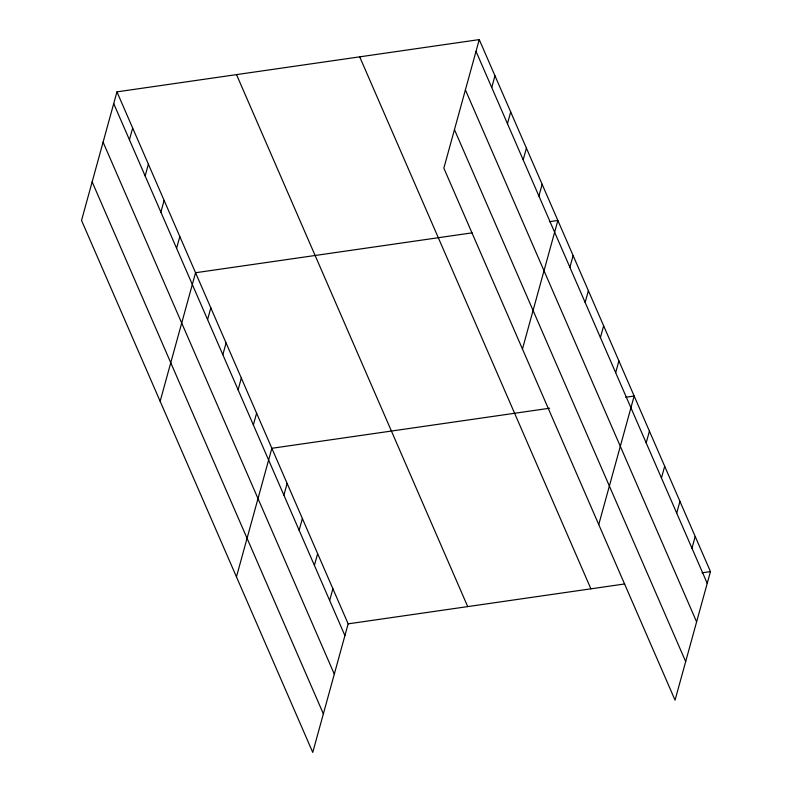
<?xml version="1.0" encoding="UTF-8"?>
<svg xmlns="http://www.w3.org/2000/svg" width="792" height="792" viewBox="0 0 792 792"><rect width="100%" height="100%" fill="white"/><g stroke="black" fill="none" stroke-linecap="round" stroke-linejoin="round"><path stroke-width="1.19" d="M116.949 91.862L81.536 220.414L312.751 752.4L348.153 623.848L116.949 91.862L479.249 39.6L710.464 571.586L675.051 700.138L443.847 168.151L479.249 39.6M129.433 139.788L132.67 128.037M145.154 175.963L148.391 164.211M160.875 212.137L164.112 200.386M176.596 248.312L179.834 236.56M160.152 401.287L195.555 272.735L472.121 232.848M207.583 319.602L210.82 307.85M222.839 354.707L226.076 342.956M238.105 389.822L241.332 378.071M253.361 424.928L256.598 413.186M236.452 576.843L271.854 448.292L549.628 408.227M283.882 495.148L287.12 483.407M299.138 530.264L302.376 518.513M314.404 565.369L317.632 553.628M329.66 600.484L332.897 588.733M491.743 87.526L494.98 75.775M507.464 123.701L510.701 111.949M523.185 159.875L526.423 148.124M538.907 196.05L542.144 184.298M522.453 349.024L557.865 220.473L549.41 221.691M569.894 267.33L573.121 255.588M585.149 302.445L588.387 290.694M600.405 337.56L603.643 325.809M615.671 372.666L618.908 360.914M598.752 524.581L634.164 396.03L625.71 397.247M646.193 442.886L649.42 431.145M661.449 478.002L664.686 466.25M676.705 513.107L679.942 501.366M691.97 548.222L695.208 536.471M348.153 623.848L624.72 583.952M702.009 572.804L710.464 571.586M476.022 51.351L707.226 583.338M465.399 89.892L696.613 621.878M454.459 129.611L685.674 661.587M359.697 56.846L590.901 588.832M236.511 74.616L467.716 606.603M113.711 103.613L344.916 635.6M103.089 142.154L334.303 674.141M92.149 181.873L323.364 713.859"/></g></svg>
